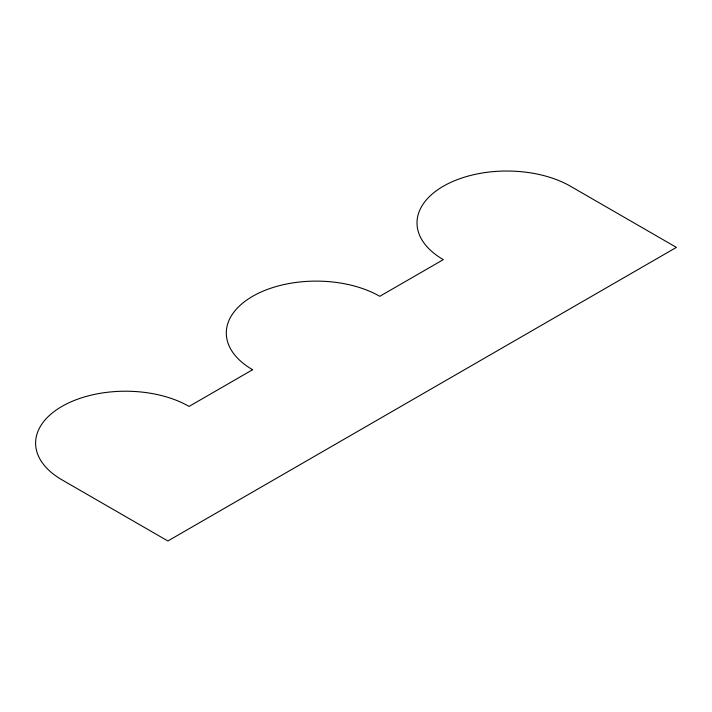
<?xml version="1.0" encoding="UTF-8"?>
<svg xmlns="http://www.w3.org/2000/svg" width="712" height="712" viewBox="0 0 712 712"><rect width="100%" height="100%" fill="white"/><g stroke="black" fill="none" stroke-linecap="round" stroke-linejoin="round"><path stroke-width="1.07" d="M252.627 369.715L189.063 406.418A89.899 51.905 0 0 0 61.926 406.418A89.899 51.905 0 0 0 61.926 479.817L167.872 540.978L676.4 247.384L570.454 186.224A89.899 51.905 0 0 0 443.327 186.224A89.899 51.905 0 0 0 443.327 259.622L379.763 296.317A89.899 51.905 0 0 0 252.627 296.317A89.899 51.905 0 0 0 252.627 369.715"/></g></svg>
